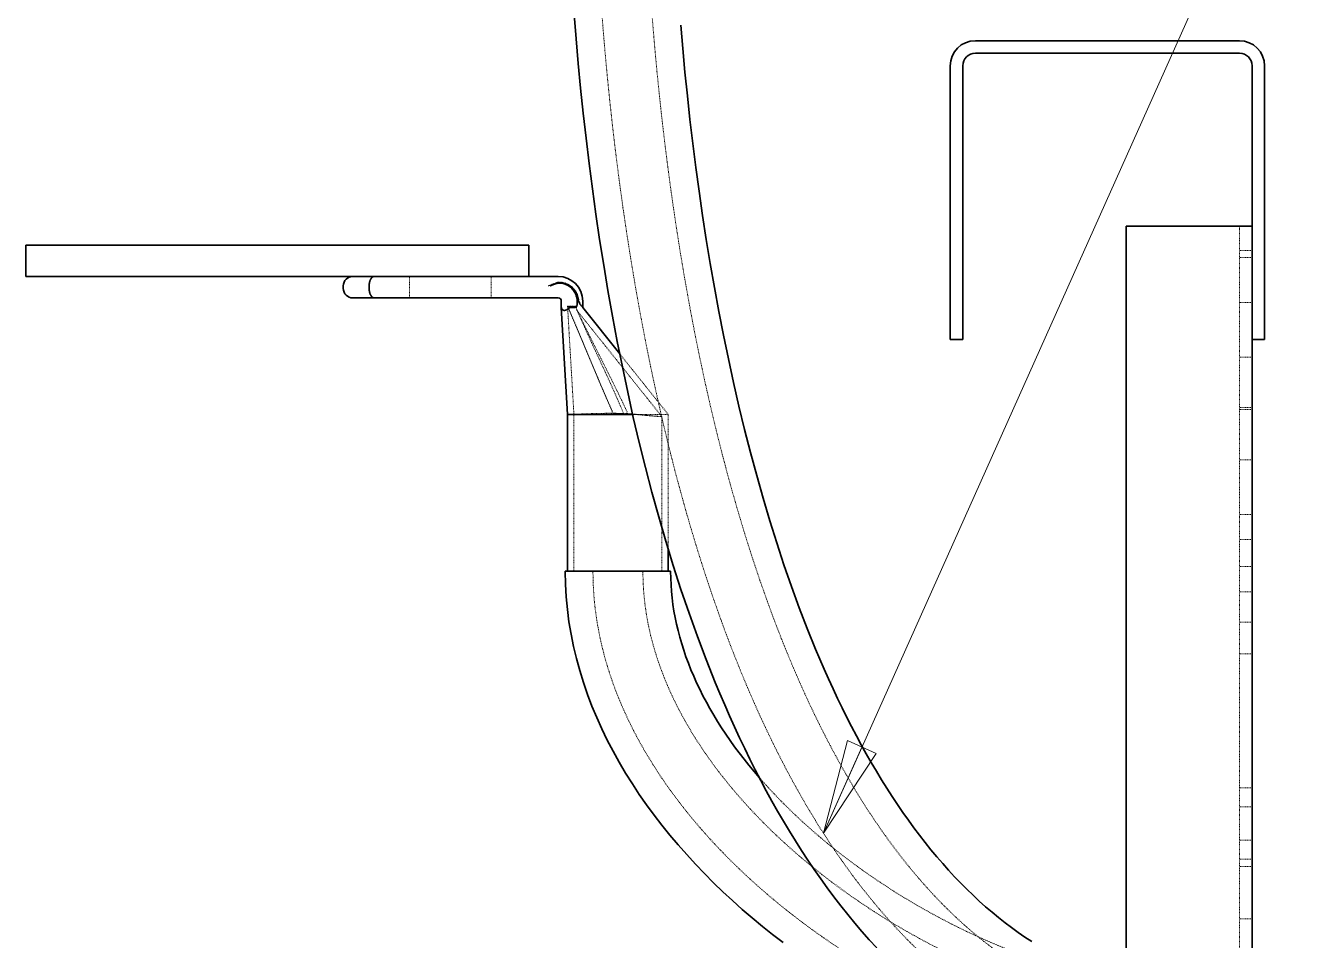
# Model space of a CAD drawing. Header units: millimetres. Extents: x -116965 to 323937, y 291661 to 566926.
# Drawn here: x -19754.3 to -19549.9, y 302625.2 to 302770.7 of the extents above; entities that cross this region are included whole.
import ezdxf

# ---------------------------------------------------------------- set-up
doc = ezdxf.new("R2010")
doc.units = ezdxf.units.MM
doc.linetypes.add('DASHED', pattern=[0.75, 0.5, -0.25])
doc.layers.get('0').update_dxf_attribs({"lineweight": 18})
for name, color, linetype, lineweight in [('Hidden Edges(Schneider)', 7, 'DASHED', 18), ('Symbols(Schneider)', 7, 'Continuous', 18), ('Visible Edges(Schneider)', 7, 'Continuous', 35)]:
    doc.layers.add(name, color=color, linetype=linetype, lineweight=lineweight)
doc.styles.add('schneder_1', font='micross.ttf')
doc.dimstyles.new('estilo_Schneider$7', dxfattribs={"dimscale": 5, "dimtxt": 3, "dimasz": 3, "dimexe": 2, "dimexo": 1, "dimgap": 0.3, "dimtad": 1, "dimtoh": 1, "dimrnd": 1e-08, "dimzin": 12, "dimtxsty": 'schneder_1', "dimblk": 'Filled-1', "dimcen": 0.09, "dimdle": 10, "dimclrd": 7, "dimclre": 7, "dimclrt": 7, "dimadec": 1, "dimazin": 3, "dimtfac": 0.5, "dimtdec": 3, "dimtmove": 0, "dimatfit": 3, "dimldrblk": 'Filled-1', "dimfxl": 1, "dimtolj": 1, "dimlwd": 15, "dimlwe": 25, "dimarcsym": 0})

# ---------------------------------------------------------------- blocks, each defined once
blk = doc.blocks.new('Filled-1')
at = {"color": 0}
for p, q in [((0, 0), (-1, 0.167)), ((-1, 0.167), (-1, -0.167)), ((-1, 0), (0, 0)), ((-1, -0.167), (0, 0))]:
    blk.add_line(p, q, dxfattribs=at)
at = {"color": 0, "flags": 128}
blk.add_lwpolyline([(-1, -0.167), (0, 0), (-1, 0.167), (-1, -0.167)], dxfattribs=at)
at = {"color": 0}
blk.add_solid([(-1, -0.167), (0, 0), (-1, 0.167), (-1, -0.167)], dxfattribs=at)

msp = doc.modelspace()

# ---------------------------------------------------------------- linework, layer by layer
at = {"layer": 'Hidden Edges(Schneider)', "ltscale": 0.143202}
msp.add_line((-19561.298825, 302397.815878), (-19561.298825, 302738.815878), dxfattribs=at)
at = {"layer": 'Hidden Edges(Schneider)', "ltscale": 0.008167}
for p, q in [((-19559.298825, 302734.965878), (-19561.298825, 302734.965878)), ((-19559.298825, 302733.815878), (-19561.298825, 302733.815878)), ((-19559.298825, 302726.665878), (-19561.298825, 302726.665878)), ((-19559.298825, 302717.965878), (-19561.298825, 302717.965878)), ((-19559.298825, 302709.965878), (-19561.298825, 302709.965878)), ((-19559.298825, 302709.665878), (-19561.298825, 302709.665878)), ((-19559.298825, 302701.665878), (-19561.298825, 302701.665878)), ((-19559.298825, 302692.965878), (-19561.298825, 302692.965878)), ((-19559.298825, 302688.965878), (-19561.298825, 302688.965878)), ((-19559.298825, 302684.665878), (-19561.298825, 302684.665878)), ((-19559.298825, 302680.665878), (-19561.298825, 302680.665878)), ((-19559.298825, 302675.815878), (-19561.298825, 302675.815878)), ((-19559.298825, 302670.815878), (-19561.298825, 302670.815878)), ((-19559.298825, 302649.465878), (-19561.298825, 302649.465878)), ((-19559.298825, 302646.465878), (-19561.298825, 302646.465878)), ((-19559.298825, 302641.165878), (-19561.298825, 302641.165878)), ((-19559.298825, 302638.165878), (-19561.298825, 302638.165878)), ((-19559.298825, 302636.965878), (-19561.298825, 302636.965878)), ((-19559.298825, 302628.665878), (-19561.298825, 302628.665878))]:
    msp.add_line(p, q, dxfattribs=at)
at = {"layer": 'Hidden Edges(Schneider)', "ltscale": 0.013953}
for p, q in [((-19693.298825, 302727.415878), (-19693.298825, 302730.815878)), ((-19680.298825, 302727.415878), (-19680.298825, 302730.815878))]:
    msp.add_line(p, q, dxfattribs=at)
at = {"layer": 'Hidden Edges(Schneider)'}
msp.add_line((-19671.198114, 302729.331528), (-19671.198345, 302729.331428), dxfattribs=at)
at = {"layer": 'Hidden Edges(Schneider)', "ltscale": 0.000492627}
msp.add_line((-19669.630311, 302729.923333), (-19669.630311, 302729.859928), dxfattribs=at)
at = {"layer": 'Hidden Edges(Schneider)', "ltscale": 0.000637183}
msp.add_line((-19666.330874, 302726.915878), (-19666.426847, 302726.915878), dxfattribs=at)
at = {"layer": 'Hidden Edges(Schneider)', "ltscale": 0.053639}
msp.add_line((-19668.130312, 302726.074651), (-19668.130312, 302725.899113), dxfattribs=at)
at = {"layer": 'Hidden Edges(Schneider)', "ltscale": 5.07649e-05}
msp.add_line((-19668.115866, 302726.041158), (-19668.130312, 302726.074651), dxfattribs=at)
at = {"layer": 'Hidden Edges(Schneider)', "ltscale": 0.005687}
for p, q in [((-19668.130311, 302726.074653), (-19666.730311, 302726.074653)), ((-19668.130311, 302725.899176), (-19666.730311, 302725.899176))]:
    msp.add_line(p, q, dxfattribs=at)
at = {"layer": 'Hidden Edges(Schneider)', "ltscale": 0.070288}
msp.add_line((-19667.130311, 302708.899176), (-19668.130311, 302725.899176), dxfattribs=at)
at = {"layer": 'Hidden Edges(Schneider)', "ltscale": 4.39481e-05}
msp.add_line((-19666.969852, 302725.86979), (-19667.004678, 302725.86979), dxfattribs=at)
at = {"layer": 'Hidden Edges(Schneider)', "ltscale": 3.31775e-05}
msp.add_line((-19666.730311, 302726.042433), (-19666.730311, 302726.074653), dxfattribs=at)
at = {"layer": 'Hidden Edges(Schneider)', "ltscale": 0.001668}
msp.add_line((-19666.730311, 302725.639409), (-19666.730311, 302726.042431), dxfattribs=at)
at = {"layer": 'Hidden Edges(Schneider)', "ltscale": 0.050978}
msp.add_line((-19666.730311, 302725.639409), (-19666.730311, 302725.518845), dxfattribs=at)
at = {"layer": 'Hidden Edges(Schneider)', "ltscale": 0.00135}
msp.add_line((-19666.51118, 302725.245093), (-19666.730311, 302725.519007), dxfattribs=at)
at = {"layer": 'Hidden Edges(Schneider)', "ltscale": 0.112469}
msp.add_line((-19666.51118, 302725.245093), (-19653.130316, 302708.519014), dxfattribs=at)
at = {"layer": 'Hidden Edges(Schneider)', "ltscale": 0.000273439}
msp.add_line((-19665.730311, 302725.86979), (-19665.765038, 302725.948414), dxfattribs=at)
at = {"layer": 'Hidden Edges(Schneider)', "ltscale": 0.050974}
msp.add_line((-19659.847509, 302718.516287), (-19652.130311, 302708.86979), dxfattribs=at)
at = {"layer": 'Hidden Edges(Schneider)', "ltscale": 0.131388}
msp.add_line((-19667.130311, 302683.86979), (-19667.130311, 302708.899176), dxfattribs=at)
at = {"layer": 'Hidden Edges(Schneider)', "ltscale": 0.005121}
msp.add_line((-19657.788783, 302708.86979), (-19656.615043, 302708.86979), dxfattribs=at)
at = {"layer": 'Hidden Edges(Schneider)', "ltscale": 0.036798}
msp.add_line((-19656.615043, 302708.86979), (-19652.130311, 302708.86979), dxfattribs=at)
at = {"layer": 'Hidden Edges(Schneider)', "ltscale": 0.129392}
msp.add_line((-19653.130311, 302683.86979), (-19653.130311, 302708.519003), dxfattribs=at)
at = {"layer": 'Hidden Edges(Schneider)', "ltscale": 0.11251}
msp.add_line((-19652.130311, 302687.436685), (-19652.130311, 302708.86979), dxfattribs=at)
at = {"layer": 'Hidden Edges(Schneider)', "ltscale": 0.000313334}
for p, q in [((-19668.130311, 302683.86979), (-19668.130311, 302683.96979)), ((-19664.099061, 302683.86979), (-19664.099061, 302683.96979)), ((-19656.161561, 302683.86979), (-19656.161561, 302683.96979)), ((-19652.130311, 302683.86979), (-19652.130311, 302683.96979))]:
    msp.add_line(p, q, dxfattribs=at)
at = {"layer": 'Hidden Edges(Schneider)', "ltscale": 0.13193}
msp.add_line((-19668.130311, 302683.86979), (-19652.130311, 302683.86979), dxfattribs=at)
at = {"layer": 'Hidden Edges(Schneider)', "ltscale": 0.144389, "flags": 128}
msp.add_lwpolyline([(-19567.142365, 302604.847135), (-19568.968098, 302604.871626), (-19570.775025, 302604.944792), (-19572.563012, 302605.066194), (-19574.331906, 302605.235338), (-19576.081612, 302605.451803), (-19577.81194, 302605.715094), (-19579.522775, 302606.024733), (-19581.213925, 302606.380148), (-19582.885239, 302606.780786), (-19584.536584, 302607.226019), (-19586.167825, 302607.715311), (-19587.778771, 302608.248053), (-19589.369328, 302608.823595), (-19590.9394, 302609.44129), (-19592.488911, 302610.10045), (-19594.017785, 302610.80039), (-19595.525964, 302611.540461), (-19597.01339, 302612.319956), (-19598.480046, 302613.138189), (-19599.925969, 302613.994436), (-19601.351235, 302614.888029), (-19602.755864, 302615.818262), (-19604.139893, 302616.784429), (-19605.5034, 302617.785864), (-19606.846478, 302618.82184), (-19608.169282, 302619.891729), (-19609.471944, 302620.994883), (-19610.754617, 302622.130651), (-19612.017415, 302623.298368), (-19613.260491, 302624.497404), (-19614.484017, 302625.72711), (-19615.688165, 302626.986875), (-19616.873124, 302628.27611), (-19618.039048, 302629.594259), (-19619.186166, 302630.940733), (-19620.314629, 302632.314958), (-19621.42463, 302633.716326), (-19622.516358, 302635.144281), (-19623.589995, 302636.598253), (-19624.645732, 302638.077726), (-19625.683739, 302639.582148), (-19626.7042, 302641.111021), (-19627.707293, 302642.663813), (-19628.693192, 302644.239988), (-19629.662068, 302645.839014), (-19630.614102, 302647.460413), (-19631.549466, 302649.103613), (-19632.468341, 302650.768099), (-19633.370879, 302652.453394), (-19634.257243, 302654.159002), (-19635.127585, 302655.884409), (-19635.982068, 302657.629118), (-19636.820834, 302659.392614), (-19637.644046, 302661.174421), (-19638.451855, 302662.974005), (-19639.244397, 302664.790907), (-19640.021832, 302666.624632), (-19640.784276, 302668.474646), (-19641.53189, 302670.34049), (-19642.264798, 302672.221651), (-19642.983163, 302674.117632), (-19643.687108, 302676.027956), (-19645.052245, 302679.889631), (-19646.36122, 302683.80269), (-19647.615035, 302687.763204), (-19648.814681, 302691.767187), (-19649.961179, 302695.810709), (-19651.055501, 302699.889784), (-19652.098582, 302704.000444), (-19653.091319, 302708.138723), (-19654.034627, 302712.300634), (-19654.929402, 302716.482153), (-19655.776551, 302720.67935), (-19656.57697, 302724.88822), (-19657.331555, 302729.104757), (-19658.041156, 302733.324957), (-19658.70662, 302737.544813), (-19659.328807, 302741.760359), (-19659.908583, 302745.967512), (-19660.446799, 302750.162268), (-19660.944302, 302754.340696), (-19661.401933, 302758.498716), (-19661.820529, 302762.632284), (-19662.200902, 302766.737432), (-19662.5439, 302770.810156), (-19662.850344, 302774.846411), (-19663.121074, 302778.842153), (-19663.356917, 302782.793379), (-19663.558677, 302786.696081), (-19663.727172, 302790.546293), (-19663.863213, 302794.339971), (-19663.967612, 302798.073149), (-19664.041179, 302801.741857), (-19664.066661, 302803.550749), (-19664.084723, 302805.342054), (-19664.09549, 302807.11524), (-19664.099057, 302808.869772)], dxfattribs=at)
at = {"layer": 'Hidden Edges(Schneider)', "ltscale": 0.145204, "flags": 128}
msp.add_lwpolyline([(-19567.142365, 302612.784624), (-19568.754533, 302612.806215), (-19570.345757, 302612.870588), (-19571.916383, 302612.97719), (-19573.466733, 302613.125467), (-19574.997151, 302613.314829), (-19576.508, 302613.544741), (-19577.999604, 302613.814669), (-19579.472363, 302614.124136), (-19580.926602, 302614.472723), (-19582.362702, 302614.859953), (-19583.780988, 302615.285425), (-19585.181802, 302615.748682), (-19586.565507, 302616.249342), (-19587.93237, 302616.787062), (-19589.282677, 302617.361479), (-19590.616677, 302617.972269), (-19591.934674, 302618.619051), (-19593.236897, 302619.3015), (-19594.523595, 302620.019312), (-19595.7949, 302620.772142), (-19597.050965, 302621.559668), (-19598.291962, 302622.381582), (-19599.518044, 302623.237524), (-19600.729344, 302624.127169), (-19601.925977, 302625.050211), (-19603.107999, 302626.00625), (-19604.275449, 302626.994924), (-19605.428422, 302628.015852), (-19606.566956, 302629.06867), (-19607.691109, 302630.153017), (-19608.800958, 302631.268492), (-19609.896481, 302632.414675), (-19610.977719, 302633.591127), (-19612.04469, 302634.797411), (-19613.097413, 302636.033087), (-19614.135907, 302637.297697), (-19615.160172, 302638.590822), (-19616.170266, 302639.911985), (-19617.166169, 302641.260767), (-19618.1479, 302642.636633), (-19619.115498, 302644.039125), (-19620.068982, 302645.467691), (-19621.00837, 302646.921892), (-19621.933701, 302648.401194), (-19622.844994, 302649.9051), (-19623.742268, 302651.433134), (-19624.625562, 302652.984781), (-19625.494893, 302654.559526), (-19626.35031, 302656.156855), (-19627.191851, 302657.776251), (-19628.019584, 302659.417181), (-19628.833525, 302661.07913), (-19629.633744, 302662.761564), (-19630.420277, 302664.463968), (-19631.193183, 302666.185827), (-19631.952508, 302667.926607), (-19632.698329, 302669.685774), (-19633.430693, 302671.462793), (-19634.149678, 302673.25717), (-19634.85533, 302675.068331), (-19635.547707, 302676.89578), (-19636.226876, 302678.738985), (-19637.545922, 302682.470541), (-19638.813079, 302686.258745), (-19640.028956, 302690.099382), (-19641.194175, 302693.988218), (-19642.309344, 302697.921038), (-19643.375085, 302701.893606), (-19644.392102, 302705.901728), (-19645.361102, 302709.941187), (-19646.2828, 302714.007788), (-19647.15791, 302718.097296), (-19647.98714, 302722.205572), (-19648.771212, 302726.328382), (-19649.510854, 302730.461531), (-19650.206826, 302734.60082), (-19650.859902, 302738.742132), (-19651.470826, 302742.881269), (-19652.04037, 302747.014036), (-19652.569287, 302751.136274), (-19653.058341, 302755.243788), (-19653.508332, 302759.332457), (-19653.920024, 302763.398046), (-19654.294217, 302767.436476), (-19654.631694, 302771.443472), (-19654.933226, 302775.414953), (-19655.199626, 302779.346723), (-19655.431664, 302783.234625), (-19655.630143, 302787.074461), (-19655.795882, 302790.862074), (-19655.929673, 302794.593267), (-19656.032336, 302798.263807), (-19656.104663, 302801.869535), (-19656.129706, 302803.646803), (-19656.147473, 302805.406256), (-19656.158059, 302807.147436), (-19656.161559, 302808.869772)], dxfattribs=at)
at = {"layer": 'Hidden Edges(Schneider)', "ltscale": 0.007016, "flags": 128}
msp.add_lwpolyline([(-19669.630241, 302729.92318), (-19669.695638, 302729.900092), (-19669.761393, 302729.876898), (-19669.827434, 302729.853595), (-19669.893687, 302729.830192), (-19669.960079, 302729.806689), (-19670.026537, 302729.783085), (-19670.092986, 302729.759387), (-19670.159356, 302729.735588), (-19670.225571, 302729.711698), (-19670.291559, 302729.687713), (-19670.357352, 302729.663604), (-19670.423613, 302729.639124), (-19670.490397, 302729.614233), (-19670.557615, 302729.588936), (-19670.625178, 302729.563254), (-19670.692998, 302729.537185), (-19670.760986, 302729.51074), (-19670.829054, 302729.483932), (-19670.897113, 302729.456762), (-19670.965074, 302729.429248), (-19671.03285, 302729.401392), (-19671.100351, 302729.373206), (-19671.167489, 302729.3447), (-19671.234176, 302729.315876)], dxfattribs=at)
at = {"layer": 'Hidden Edges(Schneider)', "ltscale": 0.00691, "flags": 128}
msp.add_lwpolyline([(-19669.630304, 302729.85989), (-19669.693523, 302729.84474), (-19669.757254, 302729.828876), (-19669.821471, 302729.812301), (-19669.886146, 302729.795021), (-19669.951252, 302729.777053), (-19670.016762, 302729.7584), (-19670.082649, 302729.739073), (-19670.148886, 302729.719084), (-19670.215446, 302729.698433), (-19670.282301, 302729.677137), (-19670.349426, 302729.655202), (-19670.416792, 302729.632634), (-19670.484372, 302729.60945), (-19670.55214, 302729.585646), (-19670.620069, 302729.561246), (-19670.68813, 302729.536246), (-19670.756298, 302729.510659), (-19670.824545, 302729.484495), (-19670.892844, 302729.457763), (-19670.961169, 302729.430469), (-19671.029492, 302729.402627), (-19671.097785, 302729.37424), (-19671.166022, 302729.34532), (-19671.234176, 302729.315876)], dxfattribs=at)
at = {"layer": 'Hidden Edges(Schneider)', "ltscale": 0.020377, "flags": 128}
msp.add_lwpolyline([(-19666.330874, 302726.915878), (-19666.350815, 302727.122096), (-19666.384356, 302727.326883), (-19666.431071, 302727.5294), (-19666.490534, 302727.728823), (-19666.56232, 302727.924312), (-19666.646005, 302728.115042), (-19666.741161, 302728.300174), (-19666.847364, 302728.478879), (-19666.964188, 302728.650325), (-19667.091207, 302728.81368), (-19667.227996, 302728.968109), (-19667.37413, 302729.112781), (-19667.529183, 302729.246868), (-19667.692737, 302729.369606), (-19667.864301, 302729.481019), (-19668.043066, 302729.580897), (-19668.228182, 302729.668897), (-19668.418796, 302729.744671), (-19668.614059, 302729.807881), (-19668.813119, 302729.858173), (-19669.015125, 302729.895209), (-19669.219226, 302729.918645), (-19669.424572, 302729.928135), (-19669.630311, 302729.923333)], dxfattribs=at)
at = {"layer": 'Hidden Edges(Schneider)', "ltscale": 0.019494, "flags": 128}
msp.add_lwpolyline([(-19666.556866, 302726.915878), (-19666.565916, 302727.124036), (-19666.587417, 302727.323755), (-19666.621155, 302727.515863), (-19666.666911, 302727.701176), (-19666.724471, 302727.880515), (-19666.793616, 302728.054699), (-19666.87413, 302728.224543), (-19666.965797, 302728.390878), (-19667.068597, 302728.553876), (-19667.18309, 302728.710631), (-19667.308711, 302728.860148), (-19667.44475, 302729.001793), (-19667.590496, 302729.13494), (-19667.745238, 302729.25896), (-19667.908266, 302729.373225), (-19668.078869, 302729.477109), (-19668.256336, 302729.569987), (-19668.439957, 302729.651221), (-19668.629022, 302729.720191), (-19668.822819, 302729.776267), (-19669.020637, 302729.81882), (-19669.221767, 302729.84722), (-19669.425472, 302729.860872), (-19669.630311, 302729.859928)], dxfattribs=at)
at = {"layer": 'Hidden Edges(Schneider)', "ltscale": 0.005074, "flags": 128}
msp.add_lwpolyline([(-19666.969852, 302725.869788), (-19666.918057, 302725.873421), (-19666.867731, 302725.884765), (-19666.819556, 302725.904368), (-19666.775647, 302725.931491), (-19666.736256, 302725.965375), (-19666.701742, 302726.004709), (-19666.672126, 302726.047991), (-19666.647004, 302726.094049), (-19666.625666, 302726.142477), (-19666.607617, 302726.192888), (-19666.592578, 302726.244572), (-19666.580266, 302726.296805), (-19666.570401, 302726.348866), (-19666.56257, 302726.401023), (-19666.55645, 302726.453889), (-19666.55191, 302726.507195), (-19666.548821, 302726.560658), (-19666.547052, 302726.613997), (-19666.546472, 302726.66694), (-19666.546952, 302726.719202), (-19666.548362, 302726.770505), (-19666.55057, 302726.820572), (-19666.553447, 302726.869124), (-19666.556862, 302726.915878)], dxfattribs=at)
at = {"layer": 'Hidden Edges(Schneider)', "ltscale": 0.005999, "flags": 128}
msp.add_lwpolyline([(-19665.765045, 302725.948409), (-19665.776035, 302725.971974), (-19665.788316, 302725.995377), (-19665.801818, 302726.018747), (-19665.816469, 302726.042207), (-19665.832199, 302726.065882), (-19665.848936, 302726.089891), (-19665.866609, 302726.114372), (-19665.885149, 302726.139434), (-19665.90449, 302726.165222), (-19665.925295, 302726.192664), (-19665.947974, 302726.222638), (-19665.972455, 302726.255568), (-19665.998667, 302726.29187), (-19666.026541, 302726.331967), (-19666.056004, 302726.376284), (-19666.086986, 302726.425241), (-19666.119415, 302726.479252), (-19666.152039, 302726.536811), (-19666.183852, 302726.596316), (-19666.21485, 302726.657604), (-19666.245033, 302726.720494), (-19666.274394, 302726.784648), (-19666.302981, 302726.849831), (-19666.330874, 302726.915878)], dxfattribs=at)
at = {"layer": 'Hidden Edges(Schneider)', "ltscale": 0.005951, "flags": 128}
msp.add_lwpolyline([(-19669.039515, 302725.657886), (-19669.021781, 302725.621923), (-19669.001813, 302725.588983), (-19668.979525, 302725.559057), (-19668.95483, 302725.53213), (-19668.927644, 302725.508188), (-19668.897881, 302725.487226), (-19668.865627, 302725.469316), (-19668.831037, 302725.454534), (-19668.794187, 302725.442875), (-19668.755157, 302725.434345), (-19668.714022, 302725.428952), (-19668.670865, 302725.426696), (-19668.625968, 302725.427598), (-19668.579617, 302725.431713), (-19668.532033, 302725.439094), (-19668.483431, 302725.449809), (-19668.434031, 302725.463904), (-19668.384064, 302725.481437), (-19668.334018, 302725.502432), (-19668.284263, 302725.526942), (-19668.235098, 302725.555051), (-19668.18709, 302725.586651), (-19668.140627, 302725.621699), (-19668.095948, 302725.660237)], dxfattribs=at)
at = {"layer": 'Hidden Edges(Schneider)', "ltscale": 0.005627, "flags": 128}
for points in [[(-19668.115968, 302726.041397), (-19668.058207, 302726.041349), (-19668.000415, 302726.041306), (-19667.942591, 302726.041268), (-19667.884737, 302726.041235), (-19667.82685, 302726.041201), (-19667.76893, 302726.041173), (-19667.71099, 302726.041149), (-19667.653076, 302726.04113), (-19667.595193, 302726.041111), (-19667.53734, 302726.041101), (-19667.479516, 302726.041092), (-19667.421721, 302726.041087), (-19667.363956, 302726.041082), (-19667.306218, 302726.041082), (-19667.248509, 302726.041092), (-19667.190827, 302726.041096), (-19667.133172, 302726.041111), (-19667.075544, 302726.041125), (-19667.017942, 302726.041149), (-19666.960366, 302726.041173), (-19666.902815, 302726.041196), (-19666.84529, 302726.04123), (-19666.787788, 302726.041263), (-19666.730311, 302726.041301)], [(-19666.730311, 302726.042431), (-19666.787589, 302726.042298), (-19666.84492, 302726.042169), (-19666.902304, 302726.04205), (-19666.959743, 302726.041936), (-19667.017238, 302726.041831), (-19667.07479, 302726.04173), (-19667.132399, 302726.041635), (-19667.190067, 302726.041549), (-19667.247795, 302726.041473), (-19667.305583, 302726.041401), (-19667.363432, 302726.041335), (-19667.421344, 302726.041282), (-19667.479319, 302726.04123), (-19667.537359, 302726.041187), (-19667.595463, 302726.041154), (-19667.653558, 302726.041125), (-19667.711582, 302726.041101), (-19667.769537, 302726.041092), (-19667.827423, 302726.041082), (-19667.885242, 302726.041082), (-19667.942995, 302726.041092), (-19668.000683, 302726.041106), (-19668.058306, 302726.04113), (-19668.115866, 302726.041158)]]:
    msp.add_lwpolyline(points, dxfattribs=at)
at = {"layer": 'Hidden Edges(Schneider)', "ltscale": 0.079252, "flags": 128}
msp.add_lwpolyline([(-19668.115968, 302726.041397), (-19667.731585, 302725.1415), (-19667.345197, 302724.233283), (-19666.960736, 302723.326076), (-19666.582047, 302722.429253), (-19666.212892, 302721.552209), (-19665.85697, 302720.704366), (-19665.517934, 302719.895156), (-19665.199432, 302719.134015), (-19664.905131, 302718.430358), (-19664.638331, 302717.792555), (-19664.381831, 302717.179831), (-19664.124883, 302716.566835), (-19663.867231, 302715.953325), (-19663.608618, 302715.339056), (-19663.348788, 302714.723784), (-19663.087486, 302714.107262), (-19662.82451, 302713.489345), (-19662.562035, 302712.875417), (-19662.300778, 302712.267321), (-19662.039891, 302711.663211), (-19661.778532, 302711.061243), (-19661.515855, 302710.459567), (-19661.251012, 302709.856344), (-19660.983153, 302709.249738)], dxfattribs=at)
at = {"layer": 'Hidden Edges(Schneider)', "ltscale": 0.079251, "flags": 128}
msp.add_lwpolyline([(-19660.983153, 302709.249738), (-19661.261334, 302709.882253), (-19661.531272, 302710.499128), (-19661.794359, 302711.103335), (-19662.051983, 302711.697868), (-19662.305521, 302712.285727), (-19662.556339, 302712.869912), (-19662.805798, 302713.453427), (-19663.055253, 302714.039284), (-19663.306054, 302714.630493), (-19663.559553, 302715.230063), (-19663.817103, 302715.841011), (-19664.080063, 302716.46634), (-19664.349804, 302717.109059), (-19664.62771, 302717.772168), (-19664.918399, 302718.466347), (-19665.227497, 302719.204622), (-19665.553055, 302719.981817), (-19665.892984, 302720.792326), (-19666.245201, 302721.630534), (-19666.60761, 302722.490834), (-19666.978084, 302723.367623), (-19667.354447, 302724.255313), (-19667.734471, 302725.148338), (-19668.115866, 302726.041158)], dxfattribs=at)
at = {"layer": 'Hidden Edges(Schneider)', "ltscale": 0.002088, "flags": 128}
msp.add_lwpolyline([(-19667.630311, 302725.869788), (-19667.652004, 302725.869344), (-19667.673655, 302725.868014), (-19667.695263, 302725.865806), (-19667.716823, 302725.862716), (-19667.738332, 302725.858759), (-19667.759773, 302725.853938), (-19667.780978, 302725.848306), (-19667.801895, 302725.841907), (-19667.822519, 302725.834774), (-19667.842848, 302725.826939), (-19667.862879, 302725.818432), (-19667.882607, 302725.809291), (-19667.902029, 302725.79954), (-19667.921142, 302725.789217), (-19667.939943, 302725.778349), (-19667.958428, 302725.766977), (-19667.976598, 302725.755123), (-19667.994483, 302725.742801), (-19668.012092, 302725.730022), (-19668.029424, 302725.716818), (-19668.046476, 302725.703209), (-19668.063249, 302725.689229), (-19668.07974, 302725.674895), (-19668.095948, 302725.660237)], dxfattribs=at)
at = {"layer": 'Hidden Edges(Schneider)', "ltscale": 0.078553, "flags": 128}
msp.add_lwpolyline([(-19666.730311, 302725.658849), (-19666.310001, 302724.709529), (-19665.909157, 302723.810378), (-19665.526475, 302722.957643), (-19665.160637, 302722.147575), (-19664.810311, 302721.376432), (-19664.474146, 302720.640474), (-19664.150777, 302719.935976), (-19663.838822, 302719.259211), (-19663.536886, 302718.606466), (-19663.243567, 302717.974032), (-19662.957457, 302717.358194), (-19662.677153, 302716.755243), (-19662.401265, 302716.161467), (-19662.128418, 302715.573135), (-19661.857268, 302714.986516), (-19661.586496, 302714.397858), (-19661.314813, 302713.803404), (-19661.040954, 302713.199378), (-19660.763662, 302712.582015), (-19660.481679, 302711.947538), (-19660.193735, 302711.292189), (-19659.898542, 302710.612217), (-19659.594796, 302709.903883), (-19659.281194, 302709.163469)], dxfattribs=at)
at = {"layer": 'Hidden Edges(Schneider)', "ltscale": 0.079925, "flags": 128}
msp.add_lwpolyline([(-19666.730311, 302725.639409), (-19666.263095, 302724.68088), (-19665.816122, 302723.767875), (-19665.388175, 302722.897385), (-19664.97803, 302722.066401), (-19664.584456, 302721.271921), (-19664.206214, 302720.510942), (-19663.842059, 302719.780463), (-19663.490735, 302719.077493), (-19663.150985, 302718.399035), (-19662.821547, 302717.742096), (-19662.50116, 302717.10369), (-19662.188568, 302716.480816), (-19661.882522, 302715.870484), (-19661.581782, 302715.269686), (-19661.285123, 302714.675416), (-19660.991333, 302714.08466), (-19660.699213, 302713.494395), (-19660.407569, 302712.9016), (-19660.115208, 302712.303251), (-19659.820932, 302711.696328), (-19659.523526, 302711.07782), (-19659.221761, 302710.444723), (-19658.914391, 302709.794046), (-19658.600164, 302709.122816)], dxfattribs=at)
at = {"layer": 'Hidden Edges(Schneider)', "ltscale": 0.054841, "flags": 128}
msp.add_lwpolyline([(-19666.645007, 302725.465649), (-19666.593797, 302725.365299), (-19666.549641, 302725.296467), (-19666.521021, 302725.2576), (-19666.51118, 302725.245093)], dxfattribs=at)
at = {"layer": 'Hidden Edges(Schneider)', "ltscale": 0.050713, "flags": 128}
msp.add_lwpolyline([(-19666.62943, 302725.432085), (-19666.590268, 302725.355199), (-19666.563365, 302725.310525), (-19666.51118, 302725.245093)], dxfattribs=at)
at = {"layer": 'Hidden Edges(Schneider)', "ltscale": 0.001288, "flags": 128}
msp.add_lwpolyline([(-19665.765045, 302725.948409), (-19665.762325, 302725.942172), (-19665.759702, 302725.936168), (-19665.757178, 302725.930399), (-19665.754756, 302725.924872), (-19665.752437, 302725.919589), (-19665.750223, 302725.914553), (-19665.748115, 302725.909766), (-19665.746116, 302725.905236), (-19665.744227, 302725.900959), (-19665.742451, 302725.896944), (-19665.740787, 302725.893196), (-19665.73924, 302725.88971), (-19665.737809, 302725.886496), (-19665.736503, 302725.883568), (-19665.735322, 302725.880927), (-19665.734267, 302725.878571), (-19665.733337, 302725.876497), (-19665.732532, 302725.874709), (-19665.731852, 302725.873197), (-19665.731296, 302725.871962), (-19665.730864, 302725.871008), (-19665.730556, 302725.870331), (-19665.730372, 302725.869921), (-19665.730311, 302725.869788)], dxfattribs=at)
at = {"layer": 'Hidden Edges(Schneider)', "ltscale": 0.001198, "flags": 128}
msp.add_lwpolyline([(-19665.730311, 302725.869788), (-19665.73037, 302725.869907), (-19665.730544, 302725.87026), (-19665.730835, 302725.870842), (-19665.73124, 302725.871662), (-19665.731758, 302725.872706), (-19665.732389, 302725.873984), (-19665.733132, 302725.875486), (-19665.733984, 302725.877217), (-19665.734947, 302725.879172), (-19665.736017, 302725.881346), (-19665.737195, 302725.88375), (-19665.738479, 302725.886367), (-19665.739868, 302725.889209), (-19665.741362, 302725.892266), (-19665.742953, 302725.895532), (-19665.744639, 302725.898994), (-19665.746418, 302725.902656), (-19665.748287, 302725.906504), (-19665.750245, 302725.910543), (-19665.752289, 302725.914768), (-19665.754418, 302725.919169), (-19665.756629, 302725.923751), (-19665.75892, 302725.928506), (-19665.761289, 302725.933426)], dxfattribs=at)
at = {"layer": 'Hidden Edges(Schneider)', "ltscale": 0.042151, "flags": 128}
msp.add_lwpolyline([(-19660.90221, 302709.066292), (-19661.324094, 302709.062286), (-19661.740965, 302709.05716), (-19662.15168, 302709.051019), (-19662.555095, 302709.043964), (-19662.950065, 302709.036099), (-19663.335351, 302709.027525), (-19663.708275, 302709.018396), (-19664.067312, 302709.008847), (-19664.41152, 302708.999008), (-19664.739956, 302708.988999), (-19665.051678, 302708.978952), (-19665.345743, 302708.968989), (-19665.620529, 302708.959273), (-19665.874416, 302708.949956), (-19666.106799, 302708.941139), (-19666.317072, 302708.932918), (-19666.504635, 302708.925396), (-19666.668884, 302708.918673), (-19666.809103, 302708.912848), (-19666.924286, 302708.908015), (-19667.014168, 302708.904205), (-19667.078579, 302708.901445), (-19667.11735, 302708.899761), (-19667.130311, 302708.899184)], dxfattribs=at)
at = {"layer": 'Hidden Edges(Schneider)', "ltscale": 0.00339, "flags": 128}
msp.add_lwpolyline([(-19660.059799, 302709.04008), (-19660.094979, 302709.041144), (-19660.130156, 302709.042209), (-19660.165331, 302709.043277), (-19660.200502, 302709.04435), (-19660.23567, 302709.045426), (-19660.270833, 302709.046501), (-19660.30599, 302709.047581), (-19660.341142, 302709.048663), (-19660.376287, 302709.049748), (-19660.411425, 302709.050835), (-19660.446554, 302709.051925), (-19660.481675, 302709.053017), (-19660.516787, 302709.054113), (-19660.551889, 302709.055208), (-19660.58698, 302709.056307), (-19660.622059, 302709.057408), (-19660.657127, 302709.058512), (-19660.692182, 302709.059619), (-19660.727224, 302709.060725), (-19660.762252, 302709.061833), (-19660.797265, 302709.062947), (-19660.832263, 302709.064058), (-19660.867244, 302709.065174), (-19660.90221, 302709.066292)], dxfattribs=at)
at = {"layer": 'Hidden Edges(Schneider)', "ltscale": 0.00687, "flags": 128}
msp.add_lwpolyline([(-19660.901843, 302709.066294), (-19660.832087, 302709.063943), (-19660.762265, 302709.061624), (-19660.692384, 302709.059332), (-19660.622448, 302709.057072), (-19660.552463, 302709.054843), (-19660.482433, 302709.052645), (-19660.412366, 302709.05048), (-19660.342264, 302709.048346), (-19660.272135, 302709.046246), (-19660.201983, 302709.044176), (-19660.131813, 302709.042142), (-19660.061632, 302709.040142), (-19659.991443, 302709.038178), (-19659.921253, 302709.036246), (-19659.851066, 302709.034351), (-19659.780889, 302709.032491), (-19659.710726, 302709.030667), (-19659.640582, 302709.028879), (-19659.570463, 302709.027132), (-19659.500375, 302709.02542), (-19659.430322, 302709.023744), (-19659.36031, 302709.022111), (-19659.290344, 302709.020513), (-19659.22043, 302709.018956)], dxfattribs=at)
at = {"layer": 'Hidden Edges(Schneider)', "ltscale": 0.006235, "flags": 128}
msp.add_lwpolyline([(-19658.541675, 302708.997215), (-19658.603846, 302708.998846), (-19658.666159, 302709.000491), (-19658.72861, 302709.002153), (-19658.791195, 302709.003826), (-19658.853911, 302709.005517), (-19658.916754, 302709.007221), (-19658.97972, 302709.00894), (-19659.042806, 302709.010674), (-19659.106007, 302709.012421), (-19659.16932, 302709.014183), (-19659.232721, 302709.015959), (-19659.296169, 302709.017747), (-19659.35966, 302709.019548), (-19659.423192, 302709.021357), (-19659.486758, 302709.023181), (-19659.550356, 302709.025017), (-19659.613982, 302709.026862), (-19659.677631, 302709.02872), (-19659.7413, 302709.030586), (-19659.804985, 302709.032465), (-19659.868681, 302709.034353), (-19659.932385, 302709.036254), (-19659.996092, 302709.038161), (-19660.059799, 302709.04008)], dxfattribs=at)
at = {"layer": 'Hidden Edges(Schneider)', "ltscale": 0.007948, "flags": 128}
msp.add_lwpolyline([(-19657.354843, 302708.86979), (-19657.429373, 302708.876396), (-19657.504261, 302708.882996), (-19657.579502, 302708.889588), (-19657.655087, 302708.896164), (-19657.730996, 302708.90272), (-19657.8072, 302708.909253), (-19657.883691, 302708.915757), (-19657.960462, 302708.92223), (-19658.037504, 302708.928667), (-19658.11481, 302708.935066), (-19658.192372, 302708.941423), (-19658.270182, 302708.947733), (-19658.348233, 302708.953994), (-19658.426516, 302708.960205), (-19658.505025, 302708.966364), (-19658.58375, 302708.972465), (-19658.662685, 302708.978506), (-19658.741821, 302708.984486), (-19658.821151, 302708.990401), (-19658.900667, 302708.996252), (-19658.98036, 302709.002033), (-19659.060224, 302709.007746), (-19659.14025, 302709.013387), (-19659.22043, 302709.018956)], dxfattribs=at)
at = {"layer": 'Hidden Edges(Schneider)', "ltscale": 0.00646, "flags": 128}
msp.add_lwpolyline([(-19658.541675, 302708.997215), (-19658.477539, 302708.99227), (-19658.41356, 302708.98728), (-19658.349744, 302708.982249), (-19658.286094, 302708.977176), (-19658.222614, 302708.972066), (-19658.15931, 302708.966917), (-19658.096184, 302708.961731), (-19658.033241, 302708.956512), (-19657.970485, 302708.95126), (-19657.907921, 302708.945976), (-19657.845553, 302708.940662), (-19657.783384, 302708.935321), (-19657.721419, 302708.929955), (-19657.659663, 302708.924564), (-19657.598118, 302708.919149), (-19657.53679, 302708.913716), (-19657.475682, 302708.908266), (-19657.414799, 302708.902799), (-19657.354145, 302708.89732), (-19657.293724, 302708.891827), (-19657.233539, 302708.886326), (-19657.173596, 302708.880819), (-19657.113898, 302708.875304), (-19657.054451, 302708.86979)], dxfattribs=at)
at = {"layer": 'Hidden Edges(Schneider)', "ltscale": 0.065899, "flags": 128}
msp.add_lwpolyline([(-19657.054451, 302708.86979), (-19656.472266, 302708.814758), (-19655.922935, 302708.762139), (-19655.411154, 302708.713666), (-19654.941952, 302708.670455), (-19654.519257, 302708.63293), (-19654.148056, 302708.601245), (-19653.830798, 302708.575133), (-19653.569728, 302708.554278), (-19653.367421, 302708.538416), (-19653.226606, 302708.527371), (-19653.148037, 302708.520914), (-19653.132299, 302708.518919), (-19653.179855, 302708.521367), (-19653.290022, 302708.528279), (-19653.461594, 302708.539752), (-19653.693372, 302708.555986), (-19653.983883, 302708.57726), (-19654.329204, 302708.603741), (-19654.726201, 302708.635653), (-19655.172165, 302708.673195), (-19655.663477, 302708.716289), (-19656.193696, 302708.764225), (-19656.758747, 302708.815938), (-19657.354843, 302708.86979)], dxfattribs=at)
at = {"layer": 'Hidden Edges(Schneider)', "ltscale": 0.143134, "flags": 128}
msp.add_lwpolyline([(-19567.142365, 302604.847135), (-19569.128812, 302604.874201), (-19571.129525, 302604.954805), (-19573.143113, 302605.088034), (-19575.16824, 302605.272932), (-19577.203534, 302605.508604), (-19579.247659, 302605.794134), (-19581.299241, 302606.128626), (-19583.356965, 302606.511278), (-19585.419438, 302606.941328), (-19587.485326, 302607.417974), (-19589.553254, 302607.940397), (-19591.62185, 302608.507833), (-19593.689778, 302609.119501), (-19595.755627, 302609.774675), (-19597.818024, 302610.47265), (-19599.875558, 302611.212702), (-19601.926835, 302611.994123), (-19603.970483, 302612.816191), (-19606.005071, 302613.678217), (-19608.029206, 302614.579477), (-19610.041478, 302615.519361), (-19612.040437, 302616.497164), (-19614.02467, 302617.512236), (-19615.99273, 302618.563929), (-19617.943223, 302619.651575), (-19619.874699, 302620.774507), (-19621.78571, 302621.932096), (-19623.674786, 302623.123751), (-19625.540488, 302624.348841), (-19627.381366, 302625.606756), (-19629.195941, 302626.896868), (-19630.982783, 302628.218546), (-19632.740395, 302629.571237), (-19634.467309, 302630.954351), (-19636.162007, 302632.367315), (-19637.823003, 302633.809576), (-19639.448808, 302635.280561), (-19641.037915, 302636.77968), (-19642.588837, 302638.306417), (-19644.100001, 302639.860239), (-19645.569852, 302641.440611), (-19646.996816, 302643.047037), (-19648.379319, 302644.679003), (-19649.715808, 302646.335974), (-19651.004699, 302648.017435), (-19652.244342, 302649.722929), (-19653.43303, 302651.45194), (-19654.569037, 302653.203936), (-19655.650676, 302654.978418), (-19656.676209, 302656.774893), (-19657.64395, 302658.592825), (-19658.552049, 302660.4317), (-19659.398635, 302662.290888), (-19660.181802, 302664.169741), (-19660.899651, 302666.06761), (-19661.550305, 302667.983885), (-19662.131789, 302669.917803), (-19662.64211, 302671.868505), (-19663.079293, 302673.835058), (-19663.441336, 302675.816545), (-19663.726256, 302677.811975), (-19663.839181, 302678.814554), (-19663.932107, 302679.820166), (-19664.004796, 302680.828638), (-19664.05701, 302681.839857), (-19664.088509, 302682.853613), (-19664.099057, 302683.869791)], dxfattribs=at)
at = {"layer": 'Hidden Edges(Schneider)', "ltscale": 0.144509, "flags": 128}
msp.add_lwpolyline([(-19567.142365, 302612.784624), (-19568.913796, 302612.808847), (-19570.706685, 302612.881174), (-19572.519334, 302613.001127), (-19574.350102, 302613.168268), (-19576.197274, 302613.382101), (-19578.05919, 302613.642149), (-19579.934132, 302613.947916), (-19581.820443, 302614.298773), (-19583.716443, 302614.694128), (-19585.620454, 302615.133409), (-19587.530797, 302615.615969), (-19589.445775, 302616.141233), (-19591.363766, 302616.708574), (-19593.283074, 302617.317324), (-19595.202096, 302617.966795), (-19597.119153, 302618.65632), (-19599.032605, 302619.385195), (-19600.94085, 302620.152769), (-19602.842191, 302620.958338), (-19604.735062, 302621.801195), (-19606.617806, 302622.680597), (-19608.488839, 302623.595838), (-19610.346539, 302624.546156), (-19612.189305, 302625.530863), (-19614.015515, 302626.549177), (-19615.823567, 302627.600374), (-19617.611897, 302628.68371), (-19619.378903, 302629.798365), (-19621.123002, 302630.943594), (-19622.84262, 302632.118616), (-19624.536183, 302633.32263), (-19626.202109, 302634.554892), (-19627.838824, 302635.814581), (-19629.444793, 302637.100878), (-19631.018479, 302638.412943), (-19632.558339, 302639.749956), (-19634.062817, 302641.111116), (-19635.530389, 302642.495546), (-19636.959508, 302643.902445), (-19638.348706, 302645.330915), (-19639.696515, 302646.7801), (-19641.001456, 302648.249102), (-19642.26207, 302649.737062), (-19643.476889, 302651.243086), (-19644.644435, 302652.766294), (-19645.763352, 302654.305773), (-19646.832288, 302655.860662), (-19647.849934, 302657.430048), (-19648.814948, 302659.013071), (-19649.726031, 302660.608835), (-19650.581839, 302662.216444), (-19651.381162, 302663.835039), (-19652.122863, 302665.463877), (-19652.805808, 302667.102194), (-19653.428834, 302668.749208), (-19653.990815, 302670.404215), (-19654.490664, 302672.066507), (-19654.927352, 302673.73559), (-19655.299819, 302675.411005), (-19655.607026, 302677.092237), (-19655.847915, 302678.778906), (-19656.021397, 302680.470838), (-19656.12633, 302682.167845), (-19656.161559, 302683.869791)], dxfattribs=at)
at = {"layer": 'Hidden Edges(Schneider)', "ltscale": 0.140872, "flags": 128}
msp.add_lwpolyline([(-19567.142365, 302617.197885), (-19568.223336, 302617.207708), (-19569.315541, 302617.237101), (-19570.418485, 302617.285986), (-19571.531594, 302617.354231), (-19572.654374, 302617.441759), (-19573.78629, 302617.548456), (-19574.926808, 302617.674227), (-19576.075414, 302617.818975), (-19577.231572, 302617.982588), (-19578.394769, 302618.164987), (-19580.740159, 302618.585653), (-19583.10735, 302619.080191), (-19585.492146, 302619.647779), (-19587.890313, 302620.287599), (-19590.297635, 302620.998316), (-19592.710049, 302621.778288), (-19595.123627, 302622.625914), (-19597.534402, 302623.53961), (-19599.938405, 302624.517775), (-19602.33167, 302625.558805), (-19604.710229, 302626.661119), (-19607.070153, 302627.823114), (-19609.407437, 302629.043188), (-19611.718171, 302630.319757), (-19613.998502, 302631.650915), (-19616.244767, 302633.034658), (-19618.453324, 302634.468927), (-19620.620492, 302635.9517), (-19622.742608, 302637.480917), (-19624.81601, 302639.054518), (-19626.837046, 302640.670481), (-19628.802054, 302642.326746), (-19630.707352, 302644.021292), (-19632.549374, 302645.751944), (-19634.324849, 302647.516165), (-19636.030543, 302649.31159), (-19637.663205, 302651.135797)], dxfattribs=at)
at = {"layer": 'Visible Edges(Schneider)'}
for p, q in [((-19603.298825, 302768.315878), (-19561.298825, 302768.315878)), ((-19561.298825, 302766.315878), (-19603.298825, 302766.315878)), ((-19607.298825, 302720.815878), (-19607.298825, 302764.315878)), ((-19605.298825, 302764.315878), (-19605.298825, 302720.815878)), ((-19559.298825, 302720.815878), (-19559.298825, 302764.315878)), ((-19557.298825, 302764.315878), (-19557.298825, 302720.815878)), ((-19563.298825, 302738.815878), (-19579.298825, 302738.815878)), ((-19579.298825, 302397.815878), (-19579.298825, 302738.815878)), ((-19559.298825, 302738.815878), (-19563.298825, 302738.815878)), ((-19754.298825, 302735.815878), (-19674.298825, 302735.815878)), ((-19754.298825, 302730.815878), (-19754.298825, 302735.815878)), ((-19674.298825, 302735.815878), (-19674.298825, 302730.815878)), ((-19674.298825, 302730.815878), (-19754.298825, 302730.815878)), ((-19669.630311, 302730.815878), (-19674.298825, 302730.815878)), ((-19703.798825, 302729.315878), (-19703.798825, 302728.915878)), ((-19699.68935, 302729.315878), (-19699.68935, 302728.915878)), ((-19669.630311, 302729.767712), (-19669.630311, 302729.813226)), ((-19698.854116, 302727.415878), (-19702.298825, 302727.415878)), ((-19698.854116, 302727.415878), (-19669.630311, 302727.415878)), ((-19669.130311, 302726.915878), (-19669.130311, 302725.86979)), ((-19666.619515, 302726.915878), (-19666.426847, 302726.915878)), ((-19665.730311, 302725.86979), (-19665.730311, 302726.915878)), ((-19668.130311, 302708.86979), (-19669.130311, 302725.86979)), ((-19667.630311, 302725.86979), (-19667.004678, 302725.86979)), ((-19665.730311, 302725.86979), (-19665.761973, 302725.934837)), ((-19665.730311, 302725.86979), (-19659.847509, 302718.516287)), ((-19605.298825, 302720.815878), (-19607.298825, 302720.815878)), ((-19557.298825, 302720.815878), (-19559.298825, 302720.815878)), ((-19559.298825, 302720.815878), (-19559.298825, 302415.815878)), ((-19668.130311, 302708.86979), (-19661.094656, 302708.86979)), ((-19668.130311, 302683.96979), (-19668.130311, 302708.86979)), ((-19661.094656, 302708.86979), (-19660.130311, 302708.86979)), ((-19660.130311, 302708.86979), (-19658.389663, 302708.86979)), ((-19658.389663, 302708.86979), (-19657.788783, 302708.86979)), ((-19652.130311, 302683.96979), (-19652.130311, 302687.436685)), ((-19668.512311, 302683.96979), (-19651.748311, 302683.96979)), ((-19668.512311, 302683.86979), (-19668.512311, 302683.96979)), ((-19651.748311, 302683.86979), (-19651.748311, 302683.96979))]:
    msp.add_line(p, q, dxfattribs=at)
at = {"layer": 'Visible Edges(Schneider)', "flags": 128}
for points in [[(-19618.985207, 302624.051104), (-19620.164807, 302625.336332), (-19621.324876, 302626.647177), (-19622.465651, 302627.983046), (-19623.587363, 302629.343405), (-19624.690249, 302630.727625), (-19625.774529, 302632.135191), (-19626.840489, 302633.565569), (-19627.888339, 302635.018301), (-19628.918307, 302636.492929), (-19629.930623, 302637.988977), (-19630.925525, 302639.505968), (-19631.903212, 302641.043444), (-19632.863934, 302642.600927), (-19633.807919, 302644.177942), (-19634.735377, 302645.774031), (-19635.646556, 302647.388735), (-19636.541646, 302649.021635), (-19637.420829, 302650.672331), (-19638.284285, 302652.340403), (-19639.132197, 302654.025431), (-19639.964745, 302655.726976), (-19640.782092, 302657.444658), (-19641.584437, 302659.178038), (-19642.371934, 302660.926695), (-19643.144782, 302662.690229), (-19643.903153, 302664.468222), (-19644.647229, 302666.260233), (-19646.093152, 302669.884729), (-19647.483752, 302673.560495), (-19648.820088, 302677.284269), (-19650.103238, 302681.052809), (-19651.334269, 302684.862833), (-19652.51427, 302688.71108), (-19653.644316, 302692.59429), (-19654.725421, 302696.509218), (-19655.758488, 302700.452547), (-19656.744387, 302704.420996), (-19657.684014, 302708.411245), (-19658.578236, 302712.419996), (-19659.427951, 302716.44393), (-19660.234025, 302720.479765), (-19660.997298, 302724.524145), (-19661.718562, 302728.573751), (-19662.398608, 302732.625189), (-19663.038218, 302736.675177), (-19663.638175, 302740.720282), (-19664.199279, 302744.757223), (-19664.722302, 302748.782606), (-19665.208047, 302752.793035), (-19665.657246, 302756.785154), (-19666.070617, 302760.755644), (-19666.448872, 302764.701033), (-19666.792758, 302768.618078), (-19667.102969, 302772.503309)], [(-19594.338391, 302625.062818), (-19595.414269, 302625.763769), (-19596.479962, 302626.493463), (-19597.535756, 302627.251768), (-19598.581689, 302628.03874), (-19599.617703, 302628.854227), (-19600.6438, 302629.697981), (-19601.65994, 302630.569792), (-19602.666085, 302631.469431), (-19603.662236, 302632.396631), (-19604.648373, 302633.351202), (-19605.62444, 302634.332895), (-19606.590455, 302635.341482), (-19607.546342, 302636.376734), (-19608.492139, 302637.438421), (-19609.427769, 302638.526297), (-19610.353234, 302639.640169), (-19611.268514, 302640.779753), (-19612.173493, 302641.944742), (-19613.06804, 302643.134661), (-19613.952115, 302644.349146), (-19614.825661, 302645.587797), (-19615.688622, 302646.850252), (-19616.540959, 302648.13611), (-19617.382596, 302649.445009), (-19618.213513, 302650.776567), (-19619.033635, 302652.130384), (-19619.842923, 302653.506079), (-19620.641301, 302654.903269), (-19621.42875, 302656.321497), (-19622.20527, 302657.760343), (-19622.970841, 302659.219351), (-19623.725474, 302660.698118), (-19624.469149, 302662.196169), (-19625.201857, 302663.713102), (-19625.923608, 302665.24848), (-19626.634372, 302666.801863), (-19627.334149, 302668.372793), (-19628.02294, 302669.960871), (-19628.700726, 302671.565657), (-19630.023301, 302674.823561), (-19631.302064, 302678.1429), (-19632.537282, 302681.520128), (-19633.72926, 302684.951696), (-19634.878266, 302688.434038), (-19635.984576, 302691.963587), (-19637.048476, 302695.536795), (-19638.070281, 302699.150133), (-19639.050458, 302702.800016), (-19639.989455, 302706.482973), (-19640.887769, 302710.195455), (-19641.745856, 302713.933973), (-19642.564185, 302717.69496), (-19643.343242, 302721.474981), (-19644.083503, 302725.270452), (-19644.78555, 302729.07794), (-19645.449937, 302732.893972), (-19646.077226, 302736.71504), (-19646.667979, 302740.537748), (-19647.22277, 302744.358549), (-19647.74215, 302748.173971), (-19648.226683, 302751.980619), (-19648.67697, 302755.775022), (-19649.09364, 302759.553747), (-19649.477303, 302763.313284), (-19649.828608, 302767.050238), (-19650.148166, 302770.761099)], [(-19699.689349, 302729.315876), (-19699.687342, 302729.420904), (-19699.68136, 302729.524892), (-19699.671473, 302729.627484), (-19699.657752, 302729.728321), (-19699.640261, 302729.827031), (-19699.619214, 302729.922684), (-19699.59484, 302730.014609), (-19699.567298, 302730.102585), (-19699.536747, 302730.18639), (-19699.503342, 302730.265807), (-19699.467334, 302730.340456), (-19699.429025, 302730.409931), (-19699.388586, 302730.474156), (-19699.346193, 302730.53306), (-19699.302007, 302730.58657), (-19699.256205, 302730.634616), (-19699.208995, 302730.677088), (-19699.160601, 302730.71391), (-19699.111172, 302730.745076), (-19699.060866, 302730.770582), (-19699.009851, 302730.790409), (-19698.958291, 302730.804566), (-19698.90633, 302730.813049), (-19698.854116, 302730.815877)], [(-19698.854116, 302727.41588), (-19698.90633, 302727.418703), (-19698.958291, 302727.42719), (-19699.009851, 302727.441348), (-19699.060866, 302727.461175), (-19699.111172, 302727.486681), (-19699.160601, 302727.517847), (-19699.208995, 302727.554668), (-19699.256205, 302727.59714), (-19699.302007, 302727.645186), (-19699.346193, 302727.698697), (-19699.388586, 302727.7576), (-19699.429025, 302727.821826), (-19699.467334, 302727.891301), (-19699.503342, 302727.96595), (-19699.536747, 302728.045367), (-19699.567298, 302728.129171), (-19699.59484, 302728.217147), (-19699.619214, 302728.309067), (-19699.640261, 302728.404726), (-19699.657752, 302728.503436), (-19699.671473, 302728.604272), (-19699.68136, 302728.706864), (-19699.687342, 302728.810853), (-19699.689349, 302728.915876)], [(-19670.886731, 302729.315876), (-19670.832641, 302729.339436), (-19670.778701, 302729.362639), (-19670.724985, 302729.38547), (-19670.67157, 302729.407929), (-19670.618532, 302729.429992), (-19670.56569, 302729.45175), (-19670.512752, 302729.473337), (-19670.45975, 302729.494747), (-19670.406718, 302729.51598), (-19670.353688, 302729.537037), (-19670.300694, 302729.557923), (-19670.247769, 302729.578627), (-19670.194947, 302729.59915), (-19670.14226, 302729.619497), (-19670.089743, 302729.639667), (-19670.037428, 302729.659656), (-19669.985348, 302729.679459), (-19669.933538, 302729.699086), (-19669.882031, 302729.718531), (-19669.830858, 302729.737791), (-19669.780055, 302729.756869), (-19669.729654, 302729.775761), (-19669.67969, 302729.794472), (-19669.630193, 302729.812993)], [(-19670.886731, 302729.315876), (-19670.832972, 302729.339264), (-19670.779237, 302729.362296), (-19670.72554, 302729.384955), (-19670.671896, 302729.407247), (-19670.618316, 302729.429163), (-19670.564815, 302729.450697), (-19670.511406, 302729.471849), (-19670.458101, 302729.492611), (-19670.404914, 302729.512971), (-19670.351858, 302729.532937), (-19670.298948, 302729.552497), (-19670.246195, 302729.571646), (-19670.193613, 302729.590386), (-19670.141216, 302729.608701), (-19670.089017, 302729.626592), (-19670.037028, 302729.644054), (-19669.985264, 302729.661082), (-19669.933738, 302729.677666), (-19669.882462, 302729.693812), (-19669.83145, 302729.709509), (-19669.780715, 302729.724749), (-19669.730271, 302729.739531), (-19669.680131, 302729.753851), (-19669.630308, 302729.767703)], [(-19669.630311, 302729.813226), (-19669.415482, 302729.818605), (-19669.202225, 302729.807461), (-19668.991424, 302729.780534), (-19668.783958, 302729.738558), (-19668.58071, 302729.682273), (-19668.382561, 302729.612416), (-19668.190393, 302729.529737), (-19668.005086, 302729.434961), (-19667.827524, 302729.328836), (-19667.658585, 302729.212102), (-19667.499153, 302729.085492), (-19667.350109, 302728.949751), (-19667.212333, 302728.805612), (-19667.086214, 302728.65445), (-19666.971263, 302728.497852), (-19666.867399, 302728.336271), (-19666.774549, 302728.170136), (-19666.692639, 302727.999881), (-19666.621598, 302727.825931), (-19666.56135, 302727.648719), (-19666.511825, 302727.468675), (-19666.472948, 302727.286237), (-19666.444646, 302727.101825), (-19666.426848, 302726.915878)], [(-19669.630311, 302729.767712), (-19669.436854, 302729.770077), (-19669.244192, 302729.758853), (-19669.053124, 302729.734453), (-19668.864451, 302729.697283), (-19668.678969, 302729.647769), (-19668.49748, 302729.586314), (-19668.320783, 302729.513343), (-19668.149677, 302729.429268), (-19667.984961, 302729.334496), (-19667.827435, 302729.229454), (-19667.677899, 302729.11455), (-19667.537065, 302728.990348), (-19667.40526, 302728.857821), (-19667.282783, 302728.717731), (-19667.169935, 302728.570832), (-19667.06702, 302728.417872), (-19666.97434, 302728.2596), (-19666.892198, 302728.096765), (-19666.820665, 302727.929543), (-19666.757466, 302727.751049), (-19666.703619, 302727.559661), (-19666.661256, 302727.356156), (-19666.632511, 302727.141303), (-19666.619515, 302726.915878)], [(-19666.619533, 302726.915878), (-19666.614256, 302726.86705), (-19666.609544, 302726.8166), (-19666.605539, 302726.764806), (-19666.602381, 302726.711949), (-19666.600214, 302726.65831), (-19666.599178, 302726.604165), (-19666.599415, 302726.549791), (-19666.601068, 302726.49547), (-19666.604277, 302726.441487), (-19666.609184, 302726.388115), (-19666.615932, 302726.335634), (-19666.624661, 302726.284326), (-19666.635638, 302726.233963), (-19666.649465, 302726.183647), (-19666.666515, 302726.134142), (-19666.687143, 302726.086296), (-19666.711703, 302726.040982), (-19666.740631, 302725.998949), (-19666.774397, 302725.96105), (-19666.813371, 302725.928334), (-19666.856867, 302725.902351), (-19666.904135, 302725.883878), (-19666.953853, 302725.873173), (-19667.004678, 302725.869788)], [(-19666.426847, 302726.915878), (-19666.401295, 302726.857585), (-19666.375158, 302726.79993), (-19666.348359, 302726.743034), (-19666.320803, 302726.68702), (-19666.292413, 302726.632069), (-19666.263127, 302726.578382), (-19666.232983, 302726.526326), (-19666.202017, 302726.476153), (-19666.170193, 302726.42793), (-19666.137694, 302726.382006), (-19666.10514, 302726.339077), (-19666.072654, 302726.298884), (-19666.040323, 302726.261123), (-19666.008236, 302726.22548), (-19665.976627, 302726.191758), (-19665.946005, 302726.159896), (-19665.916586, 302726.129583), (-19665.888573, 302726.100491), (-19665.862167, 302726.072296), (-19665.837569, 302726.044673), (-19665.81498, 302726.017302), (-19665.794603, 302725.989851), (-19665.776639, 302725.962003), (-19665.761289, 302725.933426)], [(-19669.130311, 302725.869788), (-19669.130128, 302725.869335), (-19669.129577, 302725.867971), (-19669.128664, 302725.865716), (-19669.127391, 302725.862588), (-19669.125758, 302725.858596), (-19669.123779, 302725.853776), (-19669.121466, 302725.848173), (-19669.118834, 302725.841817), (-19669.11589, 302725.834745), (-19669.112649, 302725.826987), (-19669.109119, 302725.818571), (-19669.105312, 302725.80953), (-19669.10124, 302725.799903), (-19669.096914, 302725.789717), (-19669.092345, 302725.779003), (-19669.087544, 302725.767792), (-19669.082497, 302725.756062), (-19669.077175, 302725.743741), (-19669.071579, 302725.730842), (-19669.065709, 302725.717367), (-19669.059566, 302725.703329), (-19669.053153, 302725.688728), (-19669.046469, 302725.673579), (-19669.039515, 302725.657886)], [(-19668.095632, 302725.660227), (-19668.140283, 302725.621666), (-19668.186597, 302725.586675), (-19668.234312, 302725.555214), (-19668.283161, 302725.527223), (-19668.332879, 302725.502661), (-19668.382932, 302725.481571), (-19668.432781, 302725.463995), (-19668.482176, 302725.449871), (-19668.530868, 302725.439113), (-19668.578608, 302725.431665), (-19668.6251, 302725.427455), (-19668.669962, 302725.426458), (-19668.713045, 302725.428651), (-19668.754227, 302725.434016), (-19668.793382, 302725.442537), (-19668.830388, 302725.454196), (-19668.865089, 302725.468958), (-19668.897348, 302725.486802), (-19668.927161, 302725.50774), (-19668.954534, 302725.531787), (-19668.979407, 302725.558871), (-19669.001786, 302725.588907), (-19669.021784, 302725.621914), (-19669.039515, 302725.657886)], [(-19668.095632, 302725.660227), (-19668.079468, 302725.674862), (-19668.063019, 302725.689176), (-19668.046285, 302725.703148), (-19668.029269, 302725.716742), (-19668.011971, 302725.729936), (-19667.994394, 302725.742711), (-19667.976539, 302725.755037), (-19667.958399, 302725.766886), (-19667.939936, 302725.778264), (-19667.921151, 302725.789136), (-19667.902046, 302725.799469), (-19667.882625, 302725.809234), (-19667.862892, 302725.81839), (-19667.842848, 302725.826911), (-19667.822499, 302725.834764), (-19667.801848, 302725.841912), (-19667.780897, 302725.848321), (-19667.759705, 302725.853952), (-19667.738399, 302725.858744), (-19667.716985, 302725.862692), (-19667.695466, 302725.865778), (-19667.673845, 302725.868), (-19667.652126, 302725.86934), (-19667.630311, 302725.869788)], [(-19633.872378, 302624.870672), (-19635.532019, 302626.152067), (-19637.166159, 302627.460432), (-19638.773692, 302628.795462), (-19640.353501, 302630.156832), (-19641.90449, 302631.544237), (-19643.425534, 302632.957334), (-19644.915545, 302634.3958), (-19646.373341, 302635.859423), (-19647.797692, 302637.347917), (-19649.187377, 302638.861074), (-19650.541165, 302640.398645), (-19651.857837, 302641.960363), (-19653.13617, 302643.546019), (-19654.374917, 302645.155382), (-19655.572751, 302646.788282), (-19656.728194, 302648.444452), (-19657.839816, 302650.123701), (-19658.906148, 302651.825781), (-19659.92575, 302653.550463), (-19660.897143, 302655.297518), (-19661.81886, 302657.066736), (-19662.689193, 302658.857813), (-19663.506387, 302660.670309), (-19664.268716, 302662.503767), (-19664.974416, 302664.357767), (-19665.621751, 302666.231871), (-19666.208833, 302668.125791), (-19666.733725, 302670.038824), (-19667.194579, 302671.969843), (-19667.589572, 302673.917723), (-19667.916863, 302675.881281), (-19668.174622, 302677.85943), (-19668.360999, 302679.850969), (-19668.474181, 302681.854811), (-19668.512309, 302683.869791)], [(-19637.663205, 302651.135797), (-19638.488391, 302652.10227), (-19639.292176, 302653.075647), (-19640.074075, 302654.055548), (-19640.833686, 302655.041609), (-19641.570638, 302656.033468), (-19642.284549, 302657.030783), (-19642.975047, 302658.033171), (-19643.641751, 302659.040289), (-19644.284289, 302660.051775), (-19644.902289, 302661.067266), (-19645.49537, 302662.08642), (-19646.063168, 302663.108835), (-19646.605408, 302664.134207), (-19647.121823, 302665.16221), (-19647.612174, 302666.192598), (-19648.076213, 302667.225046), (-19648.513682, 302668.259306), (-19648.924344, 302669.295072), (-19649.30795, 302670.33206), (-19649.664271, 302671.369924), (-19649.993213, 302672.408304), (-19650.294574, 302673.447218), (-19650.568154, 302674.486666), (-19650.813763, 302675.526686), (-19651.031201, 302676.567278), (-19651.220286, 302677.608499), (-19651.380818, 302678.65035), (-19651.512597, 302679.69285), (-19651.615432, 302680.736017), (-19651.689122, 302681.77989), (-19651.733477, 302682.824469), (-19651.748307, 302683.869791)]]:
    msp.add_lwpolyline(points, dxfattribs=at)
at = {"layer": 'Visible Edges(Schneider)'}
for centre, radius, start, end in [((-19603.298825, 302764.315878), 4, 90, 180), ((-19561.298825, 302764.315878), 4, 0, 90), ((-19603.298825, 302764.315878), 2, 90, 180), ((-19561.298825, 302764.315878), 2, 0, 90), ((-19702.298825, 302729.315878), 1.5, 90, 180), ((-19669.630311, 302726.915878), 3.9, 0, 90), ((-19702.298825, 302728.915878), 1.5, 180, 270), ((-19669.630311, 302726.915878), 0.5, 0, 90)]:
    msp.add_arc(centre, radius, start, end, dxfattribs=at)

# ---------------------------------------------------------------- leaders
at = {"layer": 'Symbols(Schneider)', "color": 7, "linetype": 'Continuous', "lineweight": 18, "annotation_type": 0, "has_hookline": 1, "hookline_direction": 0, "text_width": 164.580498}
msp.add_leader([(-19627.459936, 302642.277849), (-19528.422876, 302863.699905), (-19513.422876, 302863.699905)], dimstyle='estilo_Schneider$7', override={"dimtad": 0}, dxfattribs=at)

doc.saveas('drawing.dxf')
